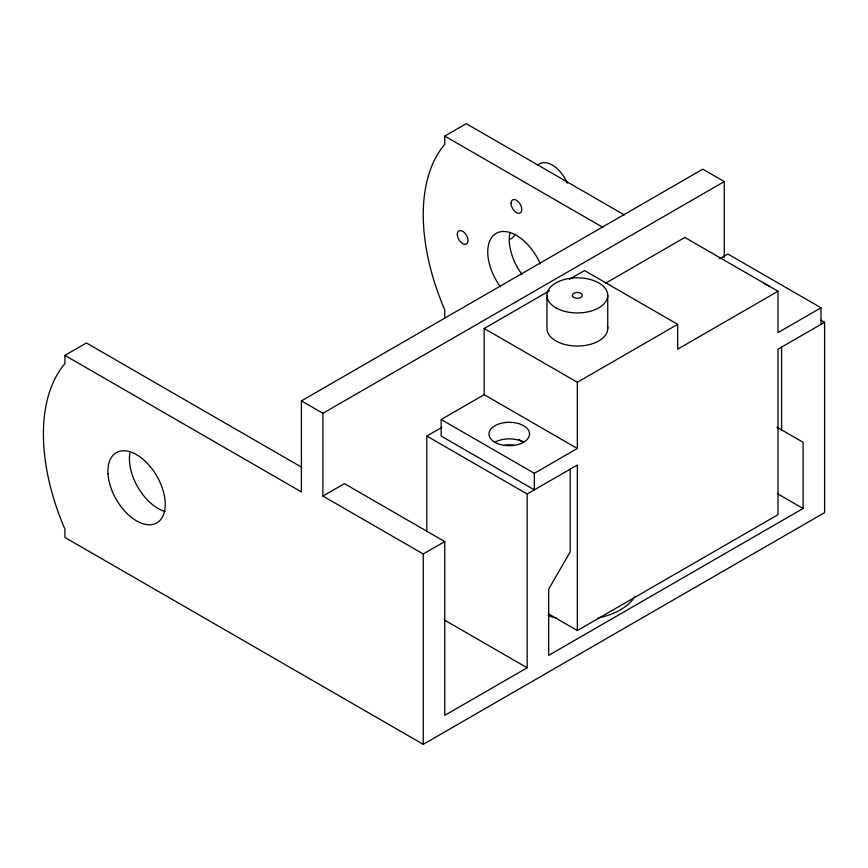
<?xml version="1.0" encoding="UTF-8"?>
<svg xmlns="http://www.w3.org/2000/svg" width="868" height="868" viewBox="0 0 868 868"><rect width="100%" height="100%" fill="white"/><g stroke="black" fill="none" stroke-linecap="round" stroke-linejoin="round"><path stroke-width="1.3" d="M821.095 320.259L824.6 322.278L824.6 512.619L423.248 744.343L64.905 537.444L64.905 529.176A184.135 106.308 60 0 1 64.905 363.659L64.905 355.381L86.399 342.969L301.836 467.342M444.752 318.144L444.752 309.865A184.135 106.308 60 0 1 444.752 144.348L444.752 136.081L466.246 123.657L624.32 214.917M64.905 355.381L301.413 491.928L301.413 400.897L702.765 169.173L724.259 181.586L724.259 257.677M301.413 400.897L322.907 413.309L724.259 181.586M821.019 324.35L821.019 307.793L778.01 332.618L778.01 291.247L677.68 349.175L677.68 324.35L577.339 382.278L577.339 448.485L484.17 394.69L484.17 328.484L549.509 290.758M569.343 279.312L584.511 270.556L677.68 324.35M605.506 283.261L684.841 237.452L778.01 291.247M441.172 419.515L534.341 473.31L534.341 489.856L441.172 436.072L441.172 419.515L484.17 394.69M719.713 258.697L727.851 253.998L821.019 307.793M322.907 413.309L322.907 496.062L344.412 483.65L444.752 541.578L444.752 715.373L527.169 667.785L527.169 494L426.828 436.072L426.828 531.715M426.828 436.072L441.942 427.349M534.341 473.31L577.339 448.485M322.907 496.062L423.248 553.99L444.752 541.578M527.169 494L577.339 465.031L577.339 630.548L548.229 613.741M824.6 322.278L778.01 349.175L778.01 514.691L577.339 630.548M776.936 427.164L803.095 442.279L803.095 508.485L548.674 655.373L548.674 589.166L570.168 551.929L570.168 469.165M444.752 136.081L602.815 227.329M777.435 493.664L803.095 508.485M484.17 328.484L577.339 382.278M518.836 439.534L523.502 442.224M444.329 619.958L527.169 667.785M781.601 347.102L781.601 429.866M607.741 295.38L607.741 328.484M546.938 295.38L546.938 328.484A30.402 17.555 0 0 0 579.325 345.996A30.402 17.555 0 0 0 607.491 326.194M423.248 553.99L423.248 744.343M500.5 286.831A40.546 23.403 60 0 1 496.149 233.373A40.546 23.403 60 0 1 540.265 263.872M522.004 274.407A40.546 23.403 60 0 1 509.939 232.743M165.256 511.577A40.546 23.403 60 0 1 129.885 453.074M634.931 596.305A60.814 35.111 0 0 1 598.128 618.027M556.551 618.027A60.814 35.111 0 0 1 548.077 615.813M504.189 445.479A10.134 5.848 0 0 1 514.323 445.479M537.574 165.397A25.335 14.626 60 0 1 567.281 183.148M515.082 234.176A25.335 14.626 60 0 1 510.362 239.123M494.923 442.279A20.268 11.707 0 0 0 528.829 437.027A20.268 11.707 0 0 0 504.004 422.694A20.268 11.707 0 0 0 494.923 442.279A20.268 11.707 0 0 1 523.588 442.279M764.187 283.576A20.268 11.707 0 0 1 769.536 286.603M457.295 234.349A7.606 4.394 60 0 0 465.356 244.385A7.606 4.394 60 0 0 465.356 233.633A7.606 4.394 60 0 0 457.295 234.349M511.046 203.318A7.606 4.394 60 0 0 519.107 213.344A7.606 4.394 60 0 0 519.107 202.591A7.606 4.394 60 0 0 511.046 203.318M107.99 473.895A40.546 23.403 60 0 0 152.811 524.446A40.546 23.403 60 0 0 148.916 465.042A40.546 23.403 60 0 0 107.99 473.895M573.759 297.453A5.067 2.929 0 0 0 582.233 296.14A5.067 2.929 0 0 0 576.026 292.549A5.067 2.929 0 0 0 573.759 297.453M555.835 307.793A30.402 17.555 0 0 0 606.71 299.927A30.402 17.555 0 0 0 569.473 278.422A30.402 17.555 0 0 0 555.835 307.793"/></g></svg>
